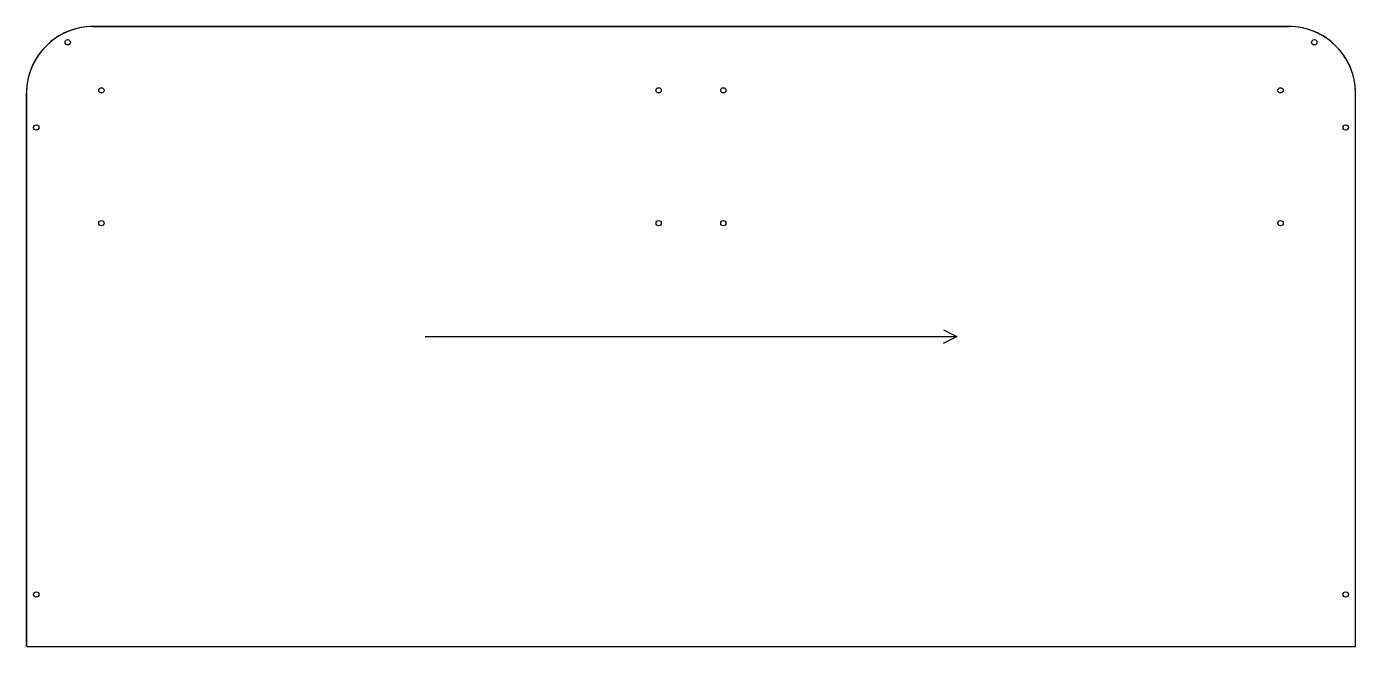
# Model space of a CAD drawing. Header units: millimetres. Extents: x 0 to 1500, y 0 to 700.
import ezdxf

# ---------------------------------------------------------------- set-up
doc = ezdxf.new("R2010")
doc.units = ezdxf.units.MM
for name, color, linetype in [('B_SIDE_HOLES_12', 7, 'Continuous'), ('B_SIDE_HOLES_16.5', 7, 'Continuous'), ('EDGE_BANDING', 7, 'Continuous'), ('GRAIN_DIRECTION', 3, 'Continuous'), ('OUTSIDE_THROUGH', 7, 'Continuous')]:
    doc.layers.add(name, color=color, linetype=linetype)

msp = doc.modelspace()

# ---------------------------------------------------------------- linework, layer by layer
at = {"layer": 'B_SIDE_HOLES_12'}
for centre in [(84.5, 628), (713.5, 628), (786.5, 628), (1415.5, 628), (84.5, 478), (713.5, 478), (786.5, 478), (1415.5, 478)]:
    msp.add_circle(centre, 3, dxfattribs=at)
at = {"layer": 'B_SIDE_HOLES_16.5'}
for centre in [(46.4, 682.3), (1453.6, 682.3), (11, 586), (1489, 586), (11, 58.6), (1489, 58.6)]:
    msp.add_circle(centre, 3, dxfattribs=at)
at = {"layer": 'EDGE_BANDING'}
for p, q in [((75, 700), (1425, 700)), ((0, 0), (0, 625)), ((1500, 0), (1500, 625)), ((0, 0), (1500, 0))]:
    msp.add_line(p, q, dxfattribs=at)
for centre, start, end in [((75, 625), 90, 180), ((1425, 625), 0, 90)]:
    msp.add_arc(centre, 75, start, end, dxfattribs=at)
at = {"layer": 'GRAIN_DIRECTION'}
for p in [(450, 350), (1035, 357.5), (1035, 342.5)]:
    msp.add_line(p, (1050, 350), dxfattribs=at)
at = {"layer": 'OUTSIDE_THROUGH'}
msp.add_lwpolyline([(0, 0), (1500, 0), (1500, 625, 0.414214), (1425, 700), (75, 700, 0.414214), (0, 625)], format="xyb", close=True, dxfattribs=at)

doc.saveas('drawing.dxf')
